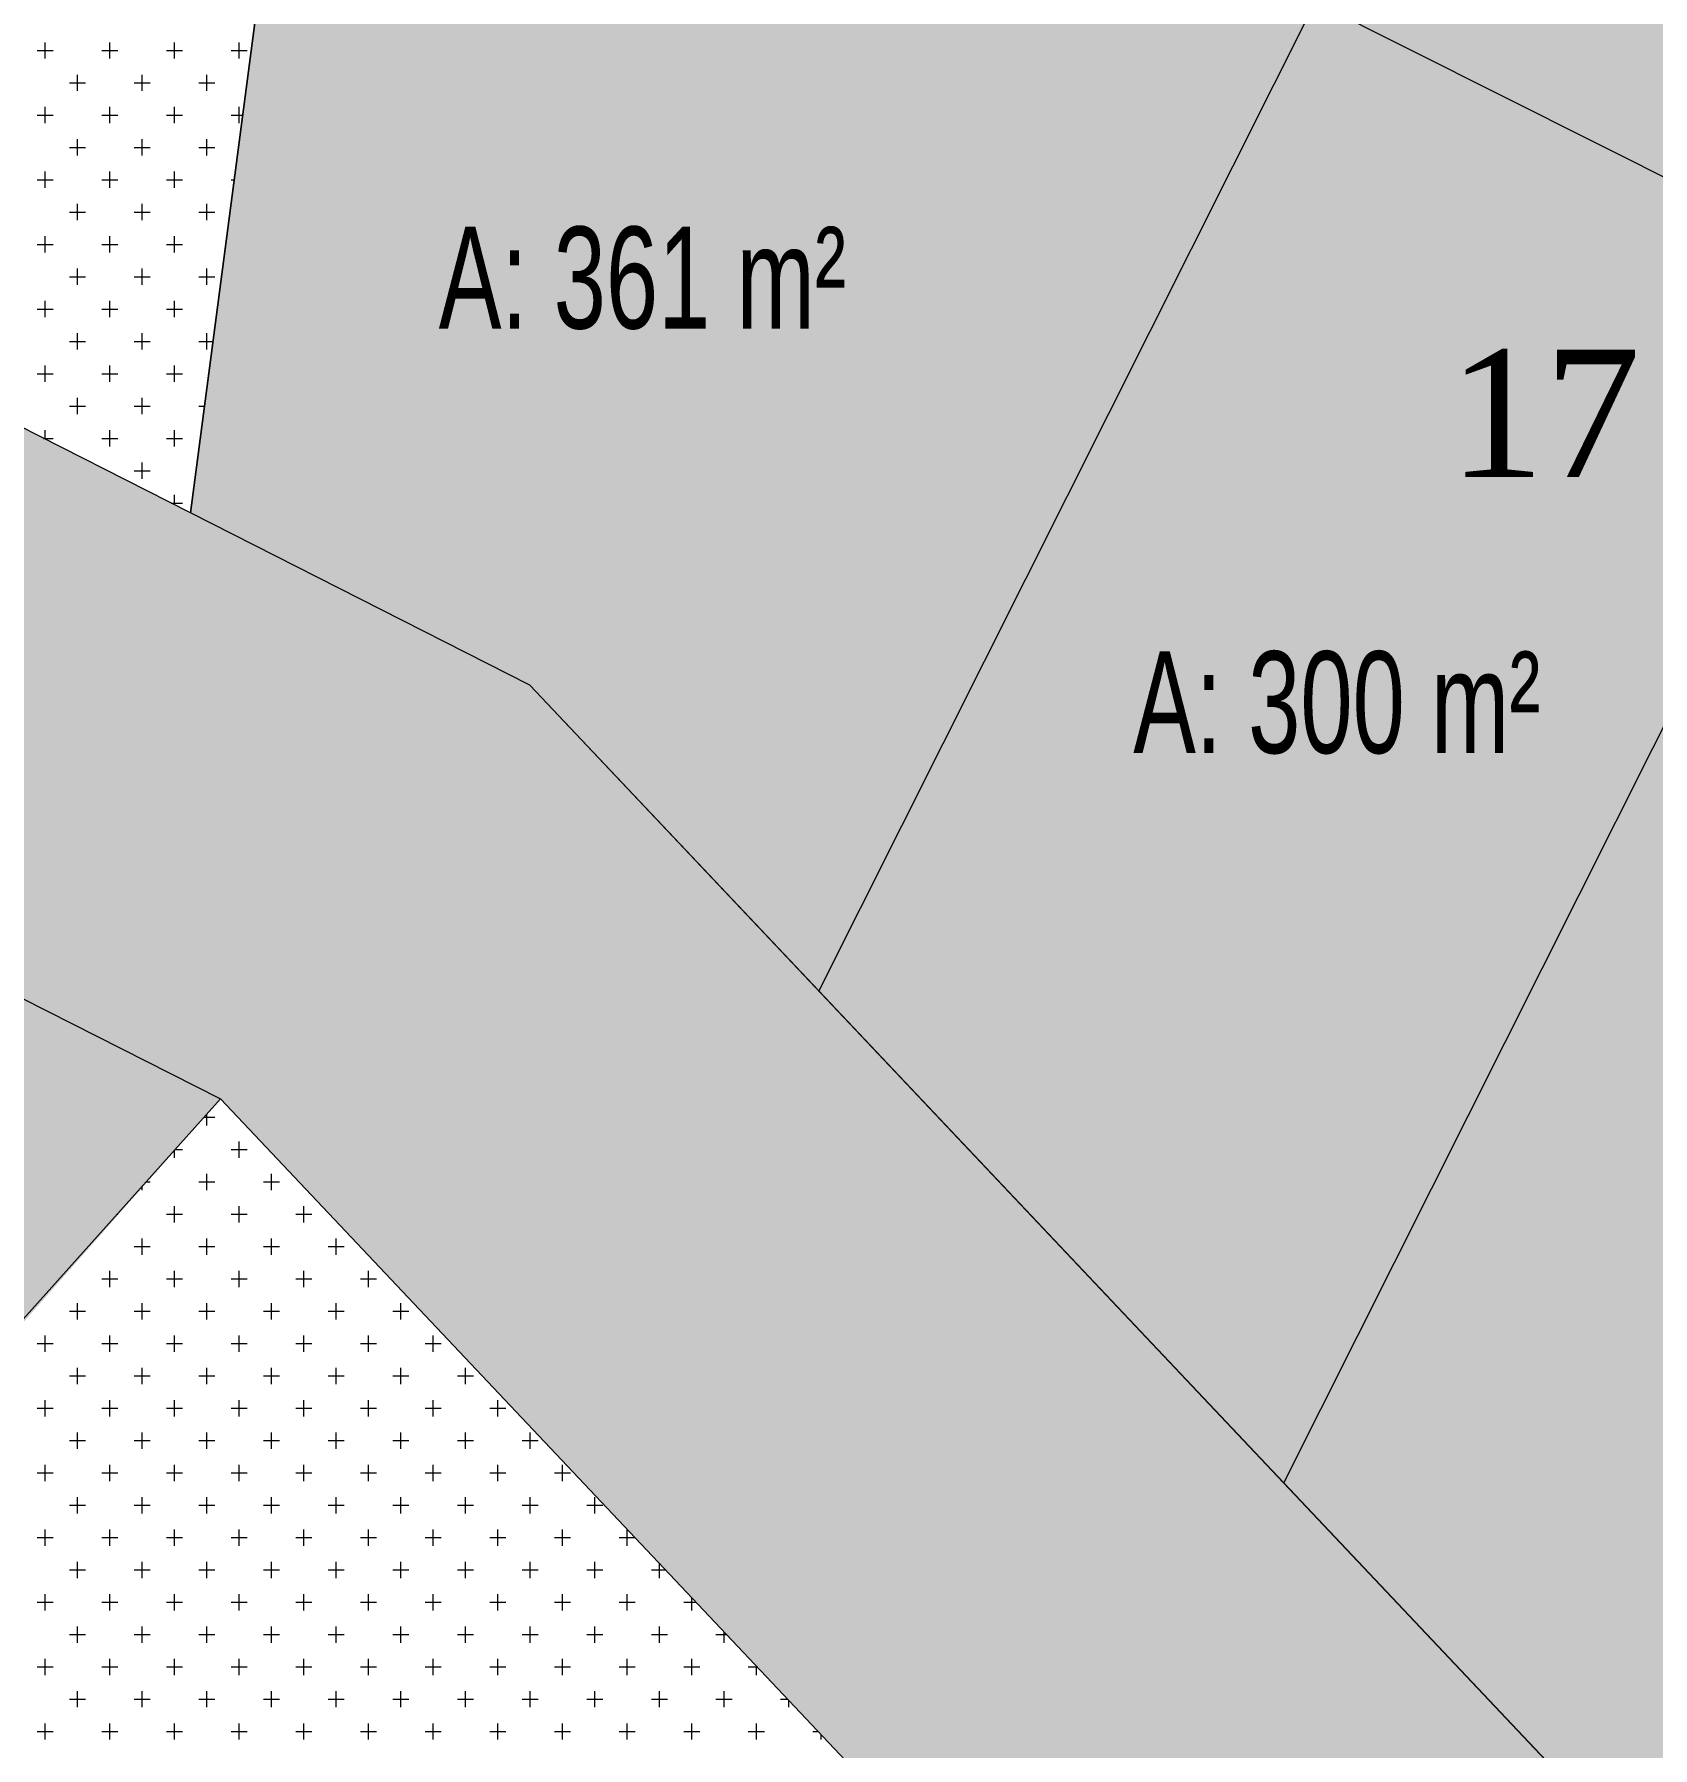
# Model space of a CAD drawing. Header units: metres. Extents: x 476631 to 477421, y 4483749 to 4484052.
# Drawn here: x 477210.7 to 477242.49, y 4483783.58 to 4483817.23 of the extents above; entities that cross this region are included whole.
import ezdxf

# ---------------------------------------------------------------- set-up
doc = ezdxf.new("R2010")
doc.units = ezdxf.units.M
for name, color, linetype, lineweight in [('M2', 1, 'Continuous', 25), ('PL_PARK', 97, 'Continuous', 0), ('serbest', 10, 'Continuous', 0), ('TK_PARSEL', 1, 'Continuous', 0), ('Z_ADAAYRIM', 18, 'Continuous', 0), ('ZC_10', 1, 'Continuous', 0)]:
    doc.layers.add(name, color=color, linetype=linetype, lineweight=lineweight)
doc.styles.add('M2', font='', dxfattribs={"width": 0.9, "height": 12})
doc.styles.get("Standard").update_dxf_attribs({"font": 'TimesNewRoman.ttf'})
doc.styles.get('M2').set_extended_font_data('Swis721 LtCn BT')

msp = doc.modelspace()

# ---------------------------------------------------------------- hatches: boundary and pattern name
at = {"layer": 'serbest', "true_color": 0x636466}
h = msp.add_hatch(color=251, dxfattribs=at)
h.dxf.hatch_style = 1
h.paths.add_polyline_path([(477208.013, 4483863.192), (477208.013, 4483863.192), (477175.667, 4483827.152), (477177.072, 4483826.44), (477177.259, 4483826.44), (477177.259, 4483826.345), (477210.881, 4483809.295), (477210.914, 4483809.295), (477210.914, 4483809.278), (477213.385, 4483808.025), (477213.454, 4483808.025), (477213.454, 4483807.99), (477213.766, 4483807.832), (477214.359, 4483796.321), (477214.089, 4483796.014), (477214.089, 4483795.96), (477214.041, 4483795.96), (477203.294, 4483783.79), (477207.946, 4483770.215), (477210.643, 4483768.256), (477025.328, 4483842.425), (477060.732, 4483897.862), (477067.557, 4483895.559), (477070.319, 4483896.168), (477078.309, 4483891.066), (477086.191, 4483876.57), (477094.387, 4483882.428), (477105.543, 4483870.29), (477127.469, 4483857.654), (477140.884, 4483857.609), (477147.759, 4483850.069), (477147.681, 4483844.807), (477161.676, 4483835.982), (477175.667, 4483827.152)])
at = {"layer": 'serbest'}
h = msp.add_hatch(color=14, dxfattribs=at)
h.dxf.hatch_style = 1
h.paths.add_polyline_path([(477257.813, 4483833.749), (477246.765, 4483839.604), (477235.857, 4483817.866), (477247.029, 4483812.259)])
h = msp.add_hatch(color=14, dxfattribs=at)
h.dxf.hatch_style = 1
h.paths.add_polyline_path([(477235.857, 4483817.866), (477225.131, 4483823.249), (477216.38, 4483827.64), (477213.766, 4483807.832), (477220.432, 4483804.451), (477226.111, 4483798.446)])
h = msp.add_hatch(color=14, dxfattribs=at)
h.dxf.hatch_style = 1
h.paths.add_polyline_path([(477247.029, 4483812.259), (477235.857, 4483817.866), (477226.111, 4483798.446), (477235.245, 4483788.779)])
h = msp.add_hatch(color=4, dxfattribs=at)
h.dxf.hatch_style = 1
h.paths.add_polyline_path([(477258.201, 4483806.653), (477247.029, 4483812.259), (477235.245, 4483788.779), (477244.379, 4483779.112), (477251.921, 4483794.14)])
at = {"layer": 'serbest', "true_color": 0x636466}
h = msp.add_hatch(color=251, dxfattribs=at)
h.dxf.hatch_style = 1
h.paths.add_polyline_path([(477220.432, 4483804.451), (477213.766, 4483807.832), (477214.359, 4483796.321), (477242.421, 4483766.62), (477251.235, 4483771.85)])
at = {"layer": 'TK_PARSEL', "true_color": 0x136734}
h = msp.add_hatch(color=116, dxfattribs=at)
h.dxf.hatch_style = 1
h.paths.add_polyline_path([(477133.807, 4483841.811), (477119.208, 4483850.874), (477099.22, 4483862.393), (477086.191, 4483876.57), (477078.309, 4483891.066), (477070.319, 4483896.168), (477067.557, 4483895.559), (477060.732, 4483897.862), (477025.328, 4483842.425), (477210.643, 4483768.256), (477207.946, 4483770.215), (477203.294, 4483783.79), (477203.246, 4483783.929), (477214.359, 4483796.321), (477177.859, 4483814.83), (477167.871, 4483820.025)])

# ---------------------------------------------------------------- linework, layer by layer
at = {"layer": 'PL_PARK', "color": 3}
for p, q in [((477219.832, 4483853.875), (477213.766, 4483807.832)), ((477213.766, 4483807.832), (477175.668, 4483827.152))]:
    msp.add_line(p, q, dxfattribs=at)
at = {"layer": 'PL_PARK', "color": 3, "linetype": 'Continuous'}
for p, q in [((477210.914, 4483816.756), (477210.914, 4483817.074)), ((477212.184, 4483816.756), (477212.184, 4483817.074)), ((477213.454, 4483816.756), (477213.454, 4483817.074)), ((477214.724, 4483816.756), (477214.724, 4483817.074)), ((477210.755, 4483816.915), (477211.072, 4483816.915)), ((477212.025, 4483816.915), (477212.342, 4483816.915)), ((477213.295, 4483816.915), (477213.612, 4483816.915)), ((477214.565, 4483816.915), (477214.882, 4483816.915)), ((477211.39, 4483816.28), (477211.707, 4483816.28)), ((477211.549, 4483816.121), (477211.549, 4483816.439)), ((477212.66, 4483816.28), (477212.977, 4483816.28)), ((477212.819, 4483816.121), (477212.819, 4483816.439)), ((477213.93, 4483816.28), (477214.247, 4483816.28)), ((477214.089, 4483816.121), (477214.089, 4483816.439)), ((477210.755, 4483815.645), (477211.072, 4483815.645)), ((477210.914, 4483815.486), (477210.914, 4483815.804)), ((477212.025, 4483815.645), (477212.342, 4483815.645)), ((477212.184, 4483815.486), (477212.184, 4483815.804)), ((477213.295, 4483815.645), (477213.612, 4483815.645)), ((477213.454, 4483815.486), (477213.454, 4483815.804)), ((477214.565, 4483815.645), (477214.795, 4483815.645)), ((477214.724, 4483815.486), (477214.724, 4483815.804)), ((477211.39, 4483815.01), (477211.707, 4483815.01)), ((477211.549, 4483814.851), (477211.549, 4483815.169)), ((477212.66, 4483815.01), (477212.977, 4483815.01)), ((477212.819, 4483814.851), (477212.819, 4483815.169)), ((477213.93, 4483815.01), (477214.247, 4483815.01)), ((477214.089, 4483814.851), (477214.089, 4483815.169)), ((477210.755, 4483814.375), (477211.072, 4483814.375)), ((477210.914, 4483814.216), (477210.914, 4483814.534)), ((477212.025, 4483814.375), (477212.342, 4483814.375)), ((477212.184, 4483814.216), (477212.184, 4483814.534)), ((477213.295, 4483814.375), (477213.612, 4483814.375)), ((477213.454, 4483814.216), (477213.454, 4483814.534)), ((477214.565, 4483814.375), (477214.628, 4483814.375)), ((477211.39, 4483813.74), (477211.707, 4483813.74)), ((477211.549, 4483813.581), (477211.549, 4483813.899)), ((477212.66, 4483813.74), (477212.977, 4483813.74)), ((477212.819, 4483813.581), (477212.819, 4483813.899)), ((477213.93, 4483813.74), (477214.247, 4483813.74)), ((477214.089, 4483813.581), (477214.089, 4483813.899)), ((477210.914, 4483812.946), (477210.914, 4483813.264)), ((477212.184, 4483812.946), (477212.184, 4483813.264)), ((477213.454, 4483812.946), (477213.454, 4483813.264)), ((477210.755, 4483813.105), (477211.072, 4483813.105)), ((477212.025, 4483813.105), (477212.342, 4483813.105)), ((477213.295, 4483813.105), (477213.612, 4483813.105)), ((477211.549, 4483812.311), (477211.549, 4483812.629)), ((477212.819, 4483812.311), (477212.819, 4483812.629)), ((477214.089, 4483812.311), (477214.089, 4483812.629)), ((477211.39, 4483812.47), (477211.707, 4483812.47)), ((477212.66, 4483812.47), (477212.977, 4483812.47)), ((477213.93, 4483812.47), (477214.247, 4483812.47)), ((477210.914, 4483811.676), (477210.914, 4483811.994)), ((477212.184, 4483811.676), (477212.184, 4483811.994)), ((477213.454, 4483811.676), (477213.454, 4483811.994)), ((477210.755, 4483811.835), (477211.072, 4483811.835)), ((477212.025, 4483811.835), (477212.342, 4483811.835)), ((477213.295, 4483811.835), (477213.612, 4483811.835)), ((477211.549, 4483811.041), (477211.549, 4483811.359)), ((477212.819, 4483811.041), (477212.819, 4483811.359)), ((477214.089, 4483811.041), (477214.089, 4483811.359)), ((477211.39, 4483811.2), (477211.707, 4483811.2)), ((477212.66, 4483811.2), (477212.977, 4483811.2)), ((477213.93, 4483811.2), (477214.21, 4483811.2)), ((477210.755, 4483810.565), (477211.072, 4483810.565)), ((477210.914, 4483810.406), (477210.914, 4483810.724)), ((477212.025, 4483810.565), (477212.342, 4483810.565)), ((477212.184, 4483810.406), (477212.184, 4483810.724)), ((477213.295, 4483810.565), (477213.612, 4483810.565)), ((477213.454, 4483810.406), (477213.454, 4483810.724)), ((477211.39, 4483809.93), (477211.707, 4483809.93)), ((477211.549, 4483809.771), (477211.549, 4483810.089)), ((477212.66, 4483809.93), (477212.977, 4483809.93)), ((477212.819, 4483809.771), (477212.819, 4483810.089)), ((477213.93, 4483809.93), (477214.043, 4483809.93)), ((477210.881, 4483809.295), (477211.072, 4483809.295)), ((477210.914, 4483809.278), (477210.914, 4483809.454)), ((477212.025, 4483809.295), (477212.342, 4483809.295)), ((477212.184, 4483809.136), (477212.184, 4483809.454)), ((477213.295, 4483809.295), (477213.612, 4483809.295)), ((477213.454, 4483809.136), (477213.454, 4483809.454)), ((477212.66, 4483808.66), (477212.977, 4483808.66)), ((477212.819, 4483808.501), (477212.819, 4483808.819)), ((477213.385, 4483808.025), (477213.612, 4483808.025)), ((477213.454, 4483807.99), (477213.454, 4483808.184)), ((477214.036, 4483795.96), (477214.247, 4483795.96)), ((477214.089, 4483795.801), (477214.089, 4483796.019)), ((477214.724, 4483795.166), (477214.724, 4483795.484)), ((477213.454, 4483795.166), (477213.454, 4483795.311)), ((477213.466, 4483795.325), (477213.612, 4483795.325)), ((477214.565, 4483795.325), (477214.882, 4483795.325)), ((477214.089, 4483794.531), (477214.089, 4483794.849)), ((477215.359, 4483794.531), (477215.359, 4483794.849)), ((477212.819, 4483794.531), (477212.819, 4483794.603)), ((477212.897, 4483794.69), (477212.977, 4483794.69)), ((477213.93, 4483794.69), (477214.247, 4483794.69)), ((477215.2, 4483794.69), (477215.517, 4483794.69)), ((477213.454, 4483793.896), (477213.454, 4483794.214)), ((477214.724, 4483793.896), (477214.724, 4483794.214)), ((477215.994, 4483793.896), (477215.994, 4483794.214)), ((477212.327, 4483794.055), (477212.342, 4483794.055)), ((477213.295, 4483794.055), (477213.612, 4483794.055)), ((477214.565, 4483794.055), (477214.882, 4483794.055)), ((477215.835, 4483794.055), (477216.152, 4483794.055)), ((477212.66, 4483793.42), (477212.977, 4483793.42)), ((477212.819, 4483793.261), (477212.819, 4483793.579)), ((477213.93, 4483793.42), (477214.247, 4483793.42)), ((477214.089, 4483793.261), (477214.089, 4483793.579)), ((477215.2, 4483793.42), (477215.517, 4483793.42)), ((477215.359, 4483793.261), (477215.359, 4483793.579)), ((477216.47, 4483793.42), (477216.787, 4483793.42)), ((477216.629, 4483793.261), (477216.629, 4483793.579)), ((477212.025, 4483792.785), (477212.342, 4483792.785)), ((477212.184, 4483792.626), (477212.184, 4483792.944)), ((477213.295, 4483792.785), (477213.612, 4483792.785)), ((477213.454, 4483792.626), (477213.454, 4483792.944)), ((477214.565, 4483792.785), (477214.882, 4483792.785)), ((477214.724, 4483792.626), (477214.724, 4483792.944)), ((477215.835, 4483792.785), (477216.152, 4483792.785)), ((477215.994, 4483792.626), (477215.994, 4483792.944)), ((477217.105, 4483792.785), (477217.422, 4483792.785)), ((477217.264, 4483792.626), (477217.264, 4483792.944)), ((477211.39, 4483792.15), (477211.707, 4483792.15)), ((477211.549, 4483791.991), (477211.549, 4483792.309)), ((477212.66, 4483792.15), (477212.977, 4483792.15)), ((477212.819, 4483791.991), (477212.819, 4483792.309)), ((477213.93, 4483792.15), (477214.247, 4483792.15)), ((477214.089, 4483791.991), (477214.089, 4483792.309)), ((477215.2, 4483792.15), (477215.517, 4483792.15)), ((477215.359, 4483791.991), (477215.359, 4483792.309)), ((477216.47, 4483792.15), (477216.787, 4483792.15)), ((477216.629, 4483791.991), (477216.629, 4483792.309)), ((477217.74, 4483792.15), (477218.057, 4483792.15)), ((477217.899, 4483791.991), (477217.899, 4483792.309)), ((477210.755, 4483791.515), (477211.072, 4483791.515)), ((477210.914, 4483791.356), (477210.914, 4483791.674)), ((477212.025, 4483791.515), (477212.342, 4483791.515)), ((477212.184, 4483791.356), (477212.184, 4483791.674)), ((477213.295, 4483791.515), (477213.612, 4483791.515)), ((477213.454, 4483791.356), (477213.454, 4483791.674)), ((477214.565, 4483791.515), (477214.882, 4483791.515)), ((477214.724, 4483791.356), (477214.724, 4483791.674)), ((477215.835, 4483791.515), (477216.152, 4483791.515)), ((477215.994, 4483791.356), (477215.994, 4483791.674)), ((477217.105, 4483791.515), (477217.422, 4483791.515)), ((477217.264, 4483791.356), (477217.264, 4483791.674)), ((477218.375, 4483791.515), (477218.692, 4483791.515)), ((477218.534, 4483791.356), (477218.534, 4483791.674)), ((477211.549, 4483790.721), (477211.549, 4483791.039)), ((477212.819, 4483790.721), (477212.819, 4483791.039)), ((477214.089, 4483790.721), (477214.089, 4483791.039)), ((477215.359, 4483790.721), (477215.359, 4483791.039)), ((477216.629, 4483790.721), (477216.629, 4483791.039)), ((477217.899, 4483790.721), (477217.899, 4483791.039)), ((477219.169, 4483790.721), (477219.169, 4483791.039)), ((477211.39, 4483790.88), (477211.707, 4483790.88)), ((477212.66, 4483790.88), (477212.977, 4483790.88)), ((477213.93, 4483790.88), (477214.247, 4483790.88)), ((477215.2, 4483790.88), (477215.517, 4483790.88)), ((477216.47, 4483790.88), (477216.787, 4483790.88)), ((477217.74, 4483790.88), (477218.057, 4483790.88)), ((477219.01, 4483790.88), (477219.327, 4483790.88)), ((477210.914, 4483790.086), (477210.914, 4483790.404)), ((477212.184, 4483790.086), (477212.184, 4483790.404)), ((477213.454, 4483790.086), (477213.454, 4483790.404)), ((477214.724, 4483790.086), (477214.724, 4483790.404)), ((477215.994, 4483790.086), (477215.994, 4483790.404)), ((477217.264, 4483790.086), (477217.264, 4483790.404)), ((477218.534, 4483790.086), (477218.534, 4483790.404)), ((477219.804, 4483790.086), (477219.804, 4483790.404)), ((477210.755, 4483790.245), (477211.072, 4483790.245)), ((477212.025, 4483790.245), (477212.342, 4483790.245)), ((477213.295, 4483790.245), (477213.612, 4483790.245)), ((477214.565, 4483790.245), (477214.882, 4483790.245)), ((477215.835, 4483790.245), (477216.152, 4483790.245)), ((477217.105, 4483790.245), (477217.422, 4483790.245)), ((477218.375, 4483790.245), (477218.692, 4483790.245)), ((477219.645, 4483790.245), (477219.962, 4483790.245)), ((477211.549, 4483789.451), (477211.549, 4483789.769)), ((477212.819, 4483789.451), (477212.819, 4483789.769)), ((477214.089, 4483789.451), (477214.089, 4483789.769)), ((477215.359, 4483789.451), (477215.359, 4483789.769)), ((477216.629, 4483789.451), (477216.629, 4483789.769)), ((477217.899, 4483789.451), (477217.899, 4483789.769)), ((477219.169, 4483789.451), (477219.169, 4483789.769)), ((477220.439, 4483789.451), (477220.439, 4483789.769)), ((477211.39, 4483789.61), (477211.707, 4483789.61)), ((477212.66, 4483789.61), (477212.977, 4483789.61)), ((477213.93, 4483789.61), (477214.247, 4483789.61)), ((477215.2, 4483789.61), (477215.517, 4483789.61)), ((477216.47, 4483789.61), (477216.787, 4483789.61)), ((477217.74, 4483789.61), (477218.057, 4483789.61)), ((477219.01, 4483789.61), (477219.327, 4483789.61)), ((477220.28, 4483789.61), (477220.597, 4483789.61)), ((477210.914, 4483788.816), (477210.914, 4483789.134)), ((477212.184, 4483788.816), (477212.184, 4483789.134)), ((477213.454, 4483788.816), (477213.454, 4483789.134)), ((477214.724, 4483788.816), (477214.724, 4483789.134)), ((477215.994, 4483788.816), (477215.994, 4483789.134)), ((477217.264, 4483788.816), (477217.264, 4483789.134)), ((477218.534, 4483788.816), (477218.534, 4483789.134)), ((477219.804, 4483788.816), (477219.804, 4483789.134)), ((477221.074, 4483788.816), (477221.074, 4483789.134)), ((477210.755, 4483788.975), (477211.072, 4483788.975)), ((477212.025, 4483788.975), (477212.342, 4483788.975)), ((477213.295, 4483788.975), (477213.612, 4483788.975)), ((477214.565, 4483788.975), (477214.882, 4483788.975)), ((477215.835, 4483788.975), (477216.152, 4483788.975)), ((477217.105, 4483788.975), (477217.422, 4483788.975)), ((477218.375, 4483788.975), (477218.692, 4483788.975)), ((477219.645, 4483788.975), (477219.962, 4483788.975)), ((477220.915, 4483788.975), (477221.232, 4483788.975)), ((477211.549, 4483788.181), (477211.549, 4483788.499)), ((477212.819, 4483788.181), (477212.819, 4483788.499)), ((477214.089, 4483788.181), (477214.089, 4483788.499)), ((477215.359, 4483788.181), (477215.359, 4483788.499)), ((477216.629, 4483788.181), (477216.629, 4483788.499)), ((477217.899, 4483788.181), (477217.899, 4483788.499)), ((477219.169, 4483788.181), (477219.169, 4483788.499)), ((477220.439, 4483788.181), (477220.439, 4483788.499)), ((477221.709, 4483788.181), (477221.709, 4483788.499)), ((477211.39, 4483788.34), (477211.707, 4483788.34)), ((477212.66, 4483788.34), (477212.977, 4483788.34)), ((477213.93, 4483788.34), (477214.247, 4483788.34)), ((477215.2, 4483788.34), (477215.517, 4483788.34)), ((477216.47, 4483788.34), (477216.787, 4483788.34)), ((477217.74, 4483788.34), (477218.057, 4483788.34)), ((477219.01, 4483788.34), (477219.327, 4483788.34)), ((477220.28, 4483788.34), (477220.597, 4483788.34)), ((477221.55, 4483788.34), (477221.867, 4483788.34)), ((477210.755, 4483787.705), (477211.072, 4483787.705)), ((477210.914, 4483787.546), (477210.914, 4483787.864)), ((477212.025, 4483787.705), (477212.342, 4483787.705)), ((477212.184, 4483787.546), (477212.184, 4483787.864)), ((477213.295, 4483787.705), (477213.612, 4483787.705)), ((477213.454, 4483787.546), (477213.454, 4483787.864)), ((477214.565, 4483787.705), (477214.882, 4483787.705)), ((477214.724, 4483787.546), (477214.724, 4483787.864)), ((477215.835, 4483787.705), (477216.152, 4483787.705)), ((477215.994, 4483787.546), (477215.994, 4483787.864)), ((477217.105, 4483787.705), (477217.422, 4483787.705)), ((477217.264, 4483787.546), (477217.264, 4483787.864)), ((477218.375, 4483787.705), (477218.692, 4483787.705)), ((477218.534, 4483787.546), (477218.534, 4483787.864)), ((477219.645, 4483787.705), (477219.962, 4483787.705)), ((477219.804, 4483787.546), (477219.804, 4483787.864)), ((477220.915, 4483787.705), (477221.232, 4483787.705)), ((477221.074, 4483787.546), (477221.074, 4483787.864)), ((477222.185, 4483787.705), (477222.499, 4483787.705)), ((477222.344, 4483787.546), (477222.344, 4483787.864)), ((477211.39, 4483787.07), (477211.707, 4483787.07)), ((477211.549, 4483786.911), (477211.549, 4483787.229)), ((477212.66, 4483787.07), (477212.977, 4483787.07)), ((477212.819, 4483786.911), (477212.819, 4483787.229)), ((477213.93, 4483787.07), (477214.247, 4483787.07)), ((477214.089, 4483786.911), (477214.089, 4483787.229)), ((477215.2, 4483787.07), (477215.517, 4483787.07)), ((477215.359, 4483786.911), (477215.359, 4483787.229)), ((477216.47, 4483787.07), (477216.787, 4483787.07)), ((477216.629, 4483786.911), (477216.629, 4483787.229)), ((477217.74, 4483787.07), (477218.057, 4483787.07)), ((477217.899, 4483786.911), (477217.899, 4483787.229)), ((477219.01, 4483787.07), (477219.327, 4483787.07)), ((477219.169, 4483786.911), (477219.169, 4483787.229)), ((477220.28, 4483787.07), (477220.597, 4483787.07)), ((477220.439, 4483786.911), (477220.439, 4483787.229)), ((477221.55, 4483787.07), (477221.867, 4483787.07)), ((477221.709, 4483786.911), (477221.709, 4483787.229)), ((477222.82, 4483787.07), (477223.099, 4483787.07)), ((477222.979, 4483786.911), (477222.979, 4483787.198)), ((477210.755, 4483786.435), (477211.072, 4483786.435)), ((477210.914, 4483786.276), (477210.914, 4483786.594)), ((477212.025, 4483786.435), (477212.342, 4483786.435)), ((477212.184, 4483786.276), (477212.184, 4483786.594)), ((477213.295, 4483786.435), (477213.612, 4483786.435)), ((477213.454, 4483786.276), (477213.454, 4483786.594)), ((477214.565, 4483786.435), (477214.882, 4483786.435)), ((477214.724, 4483786.276), (477214.724, 4483786.594)), ((477215.835, 4483786.435), (477216.152, 4483786.435)), ((477215.994, 4483786.276), (477215.994, 4483786.594)), ((477217.105, 4483786.435), (477217.422, 4483786.435)), ((477217.264, 4483786.276), (477217.264, 4483786.594)), ((477218.375, 4483786.435), (477218.692, 4483786.435)), ((477218.534, 4483786.276), (477218.534, 4483786.594)), ((477219.645, 4483786.435), (477219.962, 4483786.435)), ((477219.804, 4483786.276), (477219.804, 4483786.594)), ((477220.915, 4483786.435), (477221.232, 4483786.435)), ((477221.074, 4483786.276), (477221.074, 4483786.594)), ((477222.185, 4483786.435), (477222.503, 4483786.435)), ((477222.344, 4483786.276), (477222.344, 4483786.594)), ((477223.455, 4483786.435), (477223.699, 4483786.435)), ((477223.614, 4483786.276), (477223.614, 4483786.526)), ((477211.39, 4483785.8), (477211.707, 4483785.8)), ((477211.549, 4483785.641), (477211.549, 4483785.959)), ((477212.66, 4483785.8), (477212.977, 4483785.8)), ((477212.819, 4483785.641), (477212.819, 4483785.959)), ((477213.93, 4483785.8), (477214.247, 4483785.8)), ((477214.089, 4483785.641), (477214.089, 4483785.959)), ((477215.2, 4483785.8), (477215.517, 4483785.8)), ((477215.359, 4483785.641), (477215.359, 4483785.959)), ((477216.47, 4483785.8), (477216.787, 4483785.8)), ((477216.629, 4483785.641), (477216.629, 4483785.959)), ((477217.74, 4483785.8), (477218.057, 4483785.8)), ((477217.899, 4483785.641), (477217.899, 4483785.959)), ((477219.01, 4483785.8), (477219.327, 4483785.8)), ((477219.169, 4483785.641), (477219.169, 4483785.959)), ((477220.28, 4483785.8), (477220.597, 4483785.8)), ((477220.439, 4483785.641), (477220.439, 4483785.959)), ((477221.55, 4483785.8), (477221.867, 4483785.8)), ((477221.709, 4483785.641), (477221.709, 4483785.959)), ((477222.82, 4483785.8), (477223.138, 4483785.8)), ((477222.979, 4483785.641), (477222.979, 4483785.959)), ((477224.09, 4483785.8), (477224.299, 4483785.8)), ((477224.249, 4483785.641), (477224.249, 4483785.853)), ((477210.914, 4483785.006), (477210.914, 4483785.324)), ((477212.184, 4483785.006), (477212.184, 4483785.324)), ((477213.454, 4483785.006), (477213.454, 4483785.324)), ((477214.724, 4483785.006), (477214.724, 4483785.324)), ((477215.994, 4483785.006), (477215.994, 4483785.324)), ((477217.264, 4483785.006), (477217.264, 4483785.324)), ((477218.534, 4483785.006), (477218.534, 4483785.324)), ((477219.804, 4483785.006), (477219.804, 4483785.324)), ((477221.074, 4483785.006), (477221.074, 4483785.324)), ((477222.344, 4483785.006), (477222.344, 4483785.324)), ((477223.614, 4483785.006), (477223.614, 4483785.324)), ((477210.755, 4483785.165), (477211.072, 4483785.165)), ((477212.025, 4483785.165), (477212.342, 4483785.165)), ((477213.295, 4483785.165), (477213.612, 4483785.165)), ((477214.565, 4483785.165), (477214.882, 4483785.165)), ((477215.835, 4483785.165), (477216.152, 4483785.165)), ((477217.105, 4483785.165), (477217.422, 4483785.165)), ((477218.375, 4483785.165), (477218.692, 4483785.165)), ((477219.645, 4483785.165), (477219.962, 4483785.165)), ((477220.915, 4483785.165), (477221.232, 4483785.165)), ((477222.185, 4483785.165), (477222.503, 4483785.165)), ((477223.455, 4483785.165), (477223.773, 4483785.165)), ((477224.725, 4483785.165), (477224.899, 4483785.165)), ((477224.884, 4483785.006), (477224.884, 4483785.181)), ((477211.549, 4483784.371), (477211.549, 4483784.689)), ((477212.819, 4483784.371), (477212.819, 4483784.689)), ((477214.089, 4483784.371), (477214.089, 4483784.689)), ((477215.359, 4483784.371), (477215.359, 4483784.689)), ((477216.629, 4483784.371), (477216.629, 4483784.689)), ((477217.899, 4483784.371), (477217.899, 4483784.689)), ((477219.169, 4483784.371), (477219.169, 4483784.689)), ((477220.439, 4483784.371), (477220.439, 4483784.689)), ((477221.709, 4483784.371), (477221.709, 4483784.689)), ((477222.979, 4483784.371), (477222.979, 4483784.689)), ((477224.249, 4483784.371), (477224.249, 4483784.689)), ((477211.39, 4483784.53), (477211.707, 4483784.53)), ((477212.66, 4483784.53), (477212.977, 4483784.53)), ((477213.93, 4483784.53), (477214.247, 4483784.53)), ((477215.2, 4483784.53), (477215.517, 4483784.53)), ((477216.47, 4483784.53), (477216.787, 4483784.53)), ((477217.74, 4483784.53), (477218.057, 4483784.53)), ((477219.01, 4483784.53), (477219.327, 4483784.53)), ((477220.28, 4483784.53), (477220.597, 4483784.53)), ((477221.55, 4483784.53), (477221.867, 4483784.53)), ((477222.82, 4483784.53), (477223.138, 4483784.53)), ((477224.09, 4483784.53), (477224.408, 4483784.53)), ((477225.36, 4483784.53), (477225.499, 4483784.53)), ((477225.519, 4483784.371), (477225.519, 4483784.509)), ((477210.914, 4483783.736), (477210.914, 4483784.054)), ((477212.184, 4483783.736), (477212.184, 4483784.054)), ((477213.454, 4483783.736), (477213.454, 4483784.054)), ((477214.724, 4483783.736), (477214.724, 4483784.054)), ((477215.994, 4483783.736), (477215.994, 4483784.054)), ((477217.264, 4483783.736), (477217.264, 4483784.054)), ((477218.534, 4483783.736), (477218.534, 4483784.054)), ((477219.804, 4483783.736), (477219.804, 4483784.054)), ((477221.074, 4483783.736), (477221.074, 4483784.054)), ((477222.344, 4483783.736), (477222.344, 4483784.054)), ((477223.614, 4483783.736), (477223.614, 4483784.054)), ((477224.884, 4483783.736), (477224.884, 4483784.054)), ((477210.755, 4483783.895), (477211.072, 4483783.895)), ((477212.025, 4483783.895), (477212.342, 4483783.895)), ((477213.295, 4483783.895), (477213.612, 4483783.895)), ((477214.565, 4483783.895), (477214.882, 4483783.895)), ((477215.835, 4483783.895), (477216.152, 4483783.895)), ((477217.105, 4483783.895), (477217.422, 4483783.895)), ((477218.375, 4483783.895), (477218.692, 4483783.895)), ((477219.645, 4483783.895), (477219.962, 4483783.895)), ((477220.915, 4483783.895), (477221.232, 4483783.895)), ((477222.185, 4483783.895), (477222.503, 4483783.895)), ((477223.455, 4483783.895), (477223.773, 4483783.895)), ((477224.725, 4483783.895), (477225.043, 4483783.895)), ((477225.995, 4483783.895), (477226.099, 4483783.895)), ((477226.154, 4483783.736), (477226.154, 4483783.837))]:
    msp.add_line(p, q, dxfattribs=at)
at = {"layer": 'TK_PARSEL'}
for p, q in [((477213.766, 4483807.832), (477219.832, 4483853.875)), ((477213.766, 4483807.832), (477216.38, 4483827.64)), ((477235.857, 4483817.866), (477226.111, 4483798.446)), ((477235.857, 4483817.866), (477226.111, 4483798.446)), ((477247.029, 4483812.259), (477235.857, 4483817.866)), ((477247.029, 4483812.259), (477235.857, 4483817.866)), ((477235.245, 4483788.779), (477247.029, 4483812.259)), ((477235.245, 4483788.779), (477247.029, 4483812.259)), ((477220.432, 4483804.451), (477213.766, 4483807.832)), ((477213.766, 4483807.832), (477213.766, 4483807.832)), ((477220.432, 4483804.451), (477213.766, 4483807.832)), ((477213.766, 4483807.832), (477213.766, 4483807.832)), ((477251.235, 4483771.85), (477220.432, 4483804.451)), ((477226.111, 4483798.446), (477220.432, 4483804.451)), ((477226.111, 4483798.446), (477235.245, 4483788.779)), ((477226.111, 4483798.446), (477226.111, 4483798.446)), ((477244.379, 4483779.112), (477235.245, 4483788.779)), ((477235.245, 4483788.779), (477235.245, 4483788.779))]:
    msp.add_line(p, q, dxfattribs=at)
at = {"layer": 'Z_ADAAYRIM'}
msp.add_line((477203.246, 4483783.929, 218.1), (477214.359, 4483796.321, 218.1), dxfattribs=at)
at = {"layer": 'ZC_10'}
for p, q in [((477177.859, 4483814.83, 218.1), (477214.359, 4483796.321, 218.1)), ((477177.859, 4483814.83, 218.1), (477214.359, 4483796.321, 218.1)), ((477177.859, 4483814.83, 218.1), (477214.359, 4483796.321, 218.1)), ((477177.859, 4483814.83, 218.1), (477214.359, 4483796.321, 218.1)), ((477214.359, 4483796.321, 218.1), (477242.421, 4483766.62, 218.1))]:
    msp.add_line(p, q, dxfattribs=at)

# ---------------------------------------------------------------- texts
at = {"layer": 'M2', "color": 14, "style": 'M2', "width": 0.9}
for s, p in [('A: 361 m²', (477218.645, 4483811.453)), ('A: 300 m²', (477232.286, 4483803.113))]:
    msp.add_text(s, height=2, dxfattribs=at).set_placement(p)
at = {"layer": 'serbest', "insert": (477238.475, 4483811.037), "char_height": 2.5, "attachment_point": 1}
msp.add_mtext_dynamic_manual_height_columns('17', width=11.84476, gutter_width=12.5, heights=[0], dxfattribs=at)

doc.saveas('drawing.dxf')
